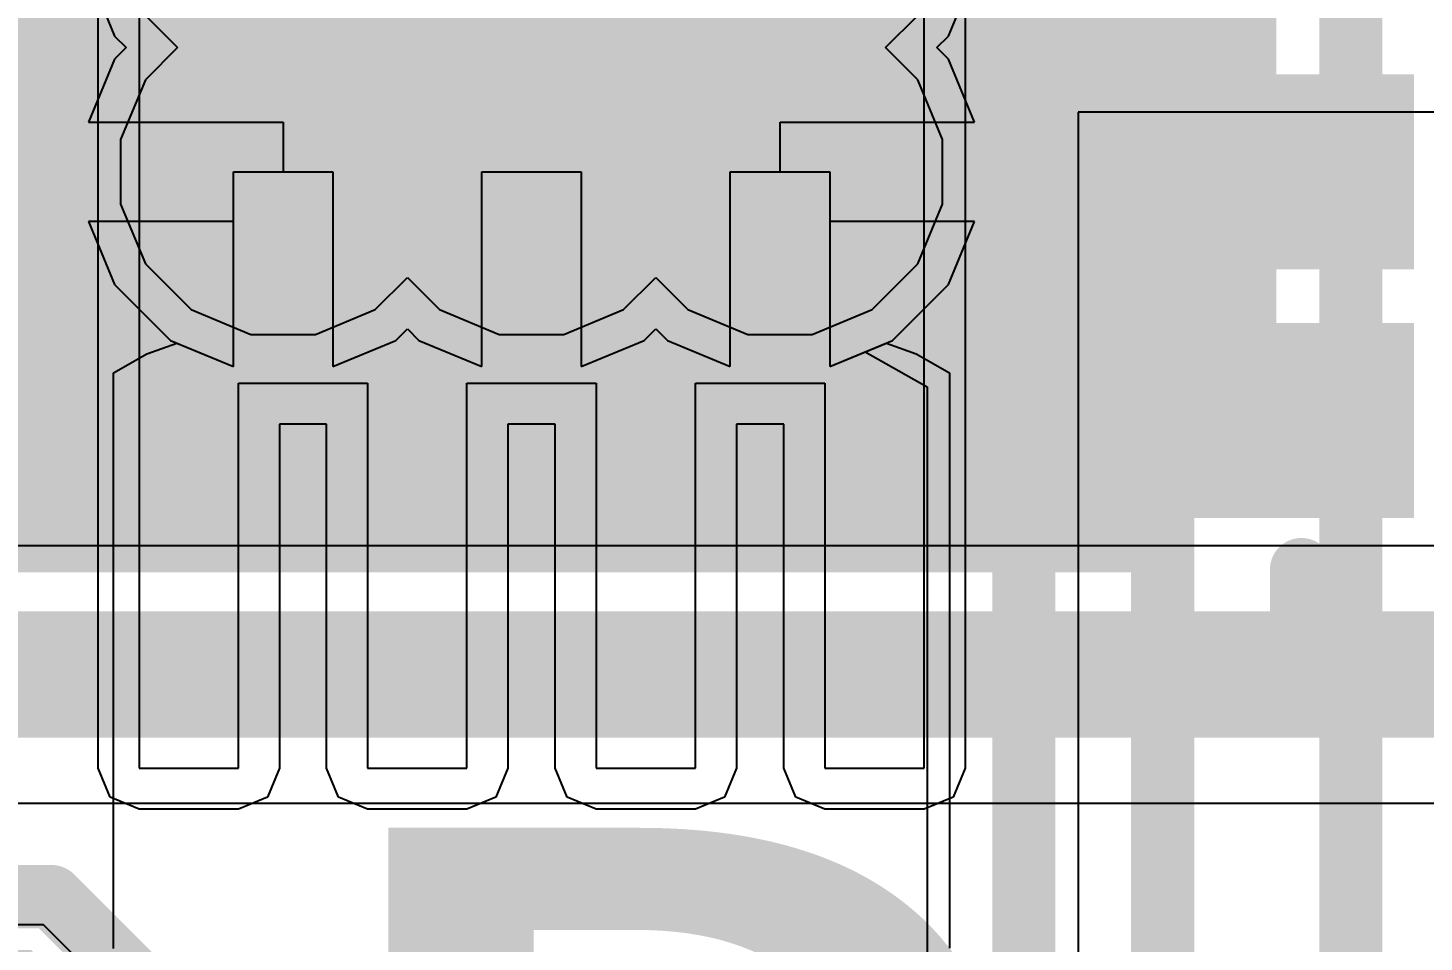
# Model space of a CAD drawing. Header units: inches. Extents: x -12 to 5355, y -7 to 5366.
# Drawn here: x 13.21 to 16.02, y 29.05 to 30.89 of the extents above; entities that cross this region are included whole.
import ezdxf

# ---------------------------------------------------------------- set-up
doc = ezdxf.new("R2010")
doc.units = ezdxf.units.IN
for name, color, linetype in [('BOTTOM LAYER', 5, 'Continuous'), ('Bottom Overlay', 54, 'Continuous'), ('Bottom Paste', 16, 'Continuous'), ('Bottom Solder', 6, 'Continuous'), ('Drill Drawing', 1, 'Continuous'), ('GROUND1', 16, 'Continuous'), ('GROUND2', 156, 'Continuous'), ('Multi-Layer', 9, 'Continuous'), ('Pad Holes', 156, 'Continuous'), ('POWER', 76, 'Continuous'), ('SIGNAL', 90, 'Continuous'), ('TOP LAYER', 1, 'Continuous'), ('Top Overlay', 2, 'Continuous'), ('Top Paste', 8, 'Continuous'), ('Top Solder', 216, 'Continuous')]:
    doc.layers.add(name, color=color, linetype=linetype)
doc.styles.add('Arial Black_Bold', font='', dxfattribs={"height": 0.2})
doc.styles.get('Arial Black_Bold').set_extended_font_data('Arial Black', bold=True)

# ---------------------------------------------------------------- blocks, each defined once
blk = doc.blocks.new('T____________0_5___6')
at = {"layer": 'TOP LAYER'}
blk.add_hatch(color=1, dxfattribs=at).paths.add_polyline_path([(0.25, 0.5), (-0.25, 0.5), (-0.5, 0.25), (-0.5, -0.25), (-0.25, -0.5), (0.25, -0.5), (0.5, -0.25), (0.5, 0.25)])
at = {"layer": 'Top Paste'}
blk.add_hatch(color=8, dxfattribs=at).paths.add_polyline_path([(0.25, 0.5), (-0.25, 0.5), (-0.5, 0.25), (-0.5, -0.25), (-0.25, -0.5), (0.25, -0.5), (0.5, -0.25), (0.5, 0.25)])
at = {"layer": 'Top Solder'}
blk.add_hatch(color=216, dxfattribs=at).paths.add_polyline_path([(0.2881, 0.5762), (-0.2881, 0.5762), (-0.5762, 0.2881), (-0.5762, -0.2881), (-0.2881, -0.5762), (0.2881, -0.5762), (0.5762, -0.2881), (0.5762, 0.2881)])
at = {"layer": 'Top Overlay'}
for points in [[(-0.3355, 0.6795, 0.127, 0.127, 0), (-0.6819, 0.3332, 0.127, 0.127, 0)], [(-0.3355, 0.6795, 0.127, 0.127, 0), (0.3365, 0.6795, 0.127, 0.127, 0)], [(0.3365, 0.6795, 0.127, 0.127, 0), (0.6836, 0.3324, 0.127, 0.127, 0)], [(-0.6819, 0.3332, 0.127, 0.127, 0), (-0.6819, -0.3341, 0.127, 0.127, 0)], [(0.6836, 0.3324, 0.127, 0.127, 0), (0.6836, -0.3298, 0.127, 0.127, 0)], [(-0.6819, -0.3341, 0.127, 0.127, 0), (-0.3374, -0.6786, 0.127, 0.127, 0)], [(0.6836, -0.3298, 0.127, 0.127, 0), (0.3349, -0.6786, 0.127, 0.127, 0)], [(-0.3374, -0.6786, 0.127, 0.127, 0), (0.3349, -0.6786, 0.127, 0.127, 0)]]:
    blk.add_lwpolyline(points, format="xyseb", dxfattribs=at)
for points in [[(-0.3673, 0.6795, 0.0635, 0.0635, 1), (-0.3038, 0.6795, 0.0635, 0.0635, 1)], [(-0.3673, 0.6795, 0.0635, 0.0635, 1), (-0.3038, 0.6795, 0.0635, 0.0635, 1)], [(0.3047, 0.6795, 0.0635, 0.0635, 1), (0.3682, 0.6795, 0.0635, 0.0635, 1)], [(0.3047, 0.6795, 0.0635, 0.0635, 1), (0.3682, 0.6795, 0.0635, 0.0635, 1)], [(-0.7136, 0.3332, 0.0635, 0.0635, 1), (-0.6501, 0.3332, 0.0635, 0.0635, 1)], [(-0.7136, 0.3332, 0.0635, 0.0635, 1), (-0.6501, 0.3332, 0.0635, 0.0635, 1)], [(0.6519, 0.3324, 0.0635, 0.0635, 1), (0.7154, 0.3324, 0.0635, 0.0635, 1)], [(0.6519, 0.3324, 0.0635, 0.0635, 1), (0.7154, 0.3324, 0.0635, 0.0635, 1)], [(-0.7136, -0.3341, 0.0635, 0.0635, 1), (-0.6501, -0.3341, 0.0635, 0.0635, 1)], [(-0.7136, -0.3341, 0.0635, 0.0635, 1), (-0.6501, -0.3341, 0.0635, 0.0635, 1)], [(0.6519, -0.3298, 0.0635, 0.0635, 1), (0.7154, -0.3298, 0.0635, 0.0635, 1)], [(0.6519, -0.3298, 0.0635, 0.0635, 1), (0.7154, -0.3298, 0.0635, 0.0635, 1)], [(-0.3691, -0.6786, 0.0635, 0.0635, 1), (-0.3056, -0.6786, 0.0635, 0.0635, 1)], [(-0.3691, -0.6786, 0.0635, 0.0635, 1), (-0.3056, -0.6786, 0.0635, 0.0635, 1)], [(0.3031, -0.6786, 0.0635, 0.0635, 1), (0.3666, -0.6786, 0.0635, 0.0635, 1)], [(0.3031, -0.6786, 0.0635, 0.0635, 1), (0.3666, -0.6786, 0.0635, 0.0635, 1)]]:
    blk.add_lwpolyline(points, format="xyseb", close=True, dxfattribs=at)
blk = doc.blocks.new('14_VSON__4_3__B_16')
at = {"layer": 'BOTTOM LAYER'}
for points in [[(-1.7, 1.62), (-1.1, 1.62), (-1.1, 1.38), (-1.7, 1.38)], [(-0.75, 1.4), (0.75, 1.4), (0.75, -1.4), (-0.75, -1.4)], [(-1.7, 1.12), (-1.1, 1.12), (-1.1, 0.88), (-1.7, 0.88)]]:
    blk.add_hatch(color=5, dxfattribs=at).paths.add_polyline_path(points)
h = blk.add_hatch(color=5, dxfattribs=at)
edge = h.paths.add_edge_path()
edge.add_arc((-0.5, 1), 0.2, 0, 360)
h = blk.add_hatch(color=5, dxfattribs=at)
edge = h.paths.add_edge_path()
edge.add_arc((0, 1), 0.2, 0, 360)
h = blk.add_hatch(color=5, dxfattribs=at)
edge = h.paths.add_edge_path()
edge.add_arc((0.5, 1), 0.2, 0, 360)
at = {"layer": 'Bottom Paste'}
for points in [[(-1.7, 1.62), (-1.1, 1.62), (-1.1, 1.38), (-1.7, 1.38)], [(-0.75, 1.4), (0.75, 1.4), (0.75, -1.4), (-0.75, -1.4)], [(-1.7, 1.12), (-1.1, 1.12), (-1.1, 0.88), (-1.7, 0.88)]]:
    blk.add_hatch(color=16, dxfattribs=at).paths.add_polyline_path(points)
at = {"layer": 'Bottom Solder'}
for points in [[(-1.7762, 1.6962), (-1.0238, 1.6962), (-1.0238, 1.3038), (-1.7762, 1.3038)], [(-0.8262, 1.4762), (0.8262, 1.4762), (0.8262, -1.4762), (-0.8262, -1.4762)], [(-1.7762, 1.1962), (-1.0238, 1.1962), (-1.0238, 0.8038), (-1.7762, 0.8038)]]:
    blk.add_hatch(color=6, dxfattribs=at).paths.add_polyline_path(points)
at = {"layer": 'GROUND1'}
h = blk.add_hatch(color=16, dxfattribs=at)
edge = h.paths.add_edge_path()
edge.add_arc((-0.5, 1), 0.2, 0, 360)
h = blk.add_hatch(color=16, dxfattribs=at)
edge = h.paths.add_edge_path()
edge.add_arc((0, 1), 0.2, 0, 360)
h = blk.add_hatch(color=16, dxfattribs=at)
edge = h.paths.add_edge_path()
edge.add_arc((0.5, 1), 0.2, 0, 360)
at = {"layer": 'GROUND2'}
h = blk.add_hatch(color=156, dxfattribs=at)
edge = h.paths.add_edge_path()
edge.add_arc((-0.5, 1), 0.2, 0, 360)
h = blk.add_hatch(color=156, dxfattribs=at)
edge = h.paths.add_edge_path()
edge.add_arc((0, 1), 0.2, 0, 360)
h = blk.add_hatch(color=156, dxfattribs=at)
edge = h.paths.add_edge_path()
edge.add_arc((0.5, 1), 0.2, 0, 360)
at = {"layer": 'Multi-Layer'}
h = blk.add_hatch(color=9, dxfattribs=at)
edge = h.paths.add_edge_path()
edge.add_arc((-0.5, 1), 0.2, 0, 360)
h = blk.add_hatch(color=9, dxfattribs=at)
edge = h.paths.add_edge_path()
edge.add_arc((0, 1), 0.2, 0, 360)
h = blk.add_hatch(color=9, dxfattribs=at)
edge = h.paths.add_edge_path()
edge.add_arc((0.5, 1), 0.2, 0, 360)
at = {"layer": 'Pad Holes'}
h = blk.add_hatch(color=7, dxfattribs=at)
edge = h.paths.add_edge_path()
edge.add_arc((-0.5, 1), 0.1, 0, 360)
h = blk.add_hatch(color=7, dxfattribs=at)
edge = h.paths.add_edge_path()
edge.add_arc((0, 1), 0.1, 0, 360)
h = blk.add_hatch(color=7, dxfattribs=at)
edge = h.paths.add_edge_path()
edge.add_arc((0.5, 1), 0.1, 0, 360)
at = {"layer": 'POWER'}
h = blk.add_hatch(color=76, dxfattribs=at)
edge = h.paths.add_edge_path()
edge.add_arc((-0.5, 1), 0.2, 0, 360)
h = blk.add_hatch(color=76, dxfattribs=at)
edge = h.paths.add_edge_path()
edge.add_arc((0, 1), 0.2, 0, 360)
h = blk.add_hatch(color=76, dxfattribs=at)
edge = h.paths.add_edge_path()
edge.add_arc((0.5, 1), 0.2, 0, 360)
at = {"layer": 'SIGNAL'}
h = blk.add_hatch(color=90, dxfattribs=at)
edge = h.paths.add_edge_path()
edge.add_arc((-0.5, 1), 0.2, 0, 360)
h = blk.add_hatch(color=90, dxfattribs=at)
edge = h.paths.add_edge_path()
edge.add_arc((0, 1), 0.2, 0, 360)
h = blk.add_hatch(color=90, dxfattribs=at)
edge = h.paths.add_edge_path()
edge.add_arc((0.5, 1), 0.2, 0, 360)
at = {"layer": 'TOP LAYER'}
h = blk.add_hatch(color=1, dxfattribs=at)
edge = h.paths.add_edge_path()
edge.add_arc((-0.5, 1), 0.2, 0, 360)
h = blk.add_hatch(color=1, dxfattribs=at)
edge = h.paths.add_edge_path()
edge.add_arc((0, 1), 0.2, 0, 360)
h = blk.add_hatch(color=1, dxfattribs=at)
edge = h.paths.add_edge_path()
edge.add_arc((0.5, 1), 0.2, 0, 360)
at = {"layer": 'BOTTOM LAYER'}
for p, q in [((-0.59, 2.2), (-0.79, 2.2)), ((-0.79, 2.2), (-0.79, -2.2)), ((-0.59, 1.425), (-0.59, 2.2)), ((-0.13, 2.2), (-0.33, 2.2)), ((-0.33, 2.2), (-0.33, 1.425)), ((-0.13, 1.425), (-0.13, 2.2)), ((0.33, 2.2), (0.13, 2.2)), ((0.13, 2.2), (0.13, 1.425)), ((0.33, 1.425), (0.33, 2.2)), ((0.79, 2.2), (0.59, 2.2)), ((0.59, 2.2), (0.59, 1.425)), ((0.79, -2.2), (0.79, 2.2)), ((-0.33, 1.425), (-0.59, 1.425)), ((0.13, 1.425), (-0.13, 1.425)), ((0.59, 1.425), (0.33, 1.425))]:
    blk.add_line(p, q, dxfattribs=at)
at = {"layer": 'Bottom Overlay'}
for points in [[(-0.9398, 2.0574, 0.127, 0.127, 0), (-1.5494, 2.0574, 0.127, 0.127, 0)], [(-1.5494, 2.0501, 0.127, 0.127, 0), (-1.5494, 1.8001, 0.127, 0.127, 0)], [(1.5494, 2.0574, 0.127, 0.127, 0), (0.9398, 2.0574, 0.127, 0.127, 0)]]:
    blk.add_lwpolyline(points, format="xyseb", dxfattribs=at)
for points in [[(-1.5812, 2.0574, 0.0635, 0.0635, 1), (-1.5177, 2.0574, 0.0635, 0.0635, 1)], [(-1.5812, 2.0501, 0.0635, 0.0635, 1), (-1.5177, 2.0501, 0.0635, 0.0635, 1)], [(-0.9715, 2.0574, 0.0635, 0.0635, 1), (-0.908, 2.0574, 0.0635, 0.0635, 1)], [(0.908, 2.0574, 0.0635, 0.0635, 1), (0.9715, 2.0574, 0.0635, 0.0635, 1)], [(-1.5812, 1.8001, 0.0635, 0.0635, 1), (-1.5177, 1.8001, 0.0635, 0.0635, 1)]]:
    blk.add_lwpolyline(points, format="xyseb", close=True, dxfattribs=at)
at = {"layer": 'Bottom Solder'}
for p, q in [((-0.8483, 2.2583), (-0.79, 2.2825)), ((-0.79, 2.2825), (-0.59, 2.2825)), ((-0.59, 2.2825), (-0.5317, 2.2583)), ((-0.3883, 2.2583), (-0.33, 2.2825)), ((-0.33, 2.2825), (-0.13, 2.2825)), ((-0.13, 2.2825), (-0.0717, 2.2583)), ((0.0717, 2.2583), (0.13, 2.2825)), ((0.13, 2.2825), (0.33, 2.2825)), ((0.33, 2.2825), (0.3883, 2.2583)), ((0.5317, 2.2583), (0.59, 2.2825)), ((0.59, 2.2825), (0.79, 2.2825)), ((0.79, 2.2825), (0.8483, 2.2583)), ((-0.8725, 2.2), (-0.8483, 2.2583)), ((-0.5317, 2.2583), (-0.5075, 2.2)), ((-0.4125, 2.2), (-0.3883, 2.2583)), ((-0.0717, 2.2583), (-0.0475, 2.2)), ((0.0475, 2.2), (0.0717, 2.2583)), ((0.3883, 2.2583), (0.4125, 2.2)), ((0.5075, 2.2), (0.5317, 2.2583)), ((0.8483, 2.2583), (0.8725, 2.2)), ((-0.8725, -2.2), (-0.8725, 2.2)), ((-0.5075, 2.2), (-0.5075, 1.5075)), ((-0.4125, 1.5075), (-0.4125, 2.2)), ((-0.0475, 2.2), (-0.0475, 1.5075)), ((0.0475, 1.5075), (0.0475, 2.2)), ((0.4125, 2.2), (0.4125, 1.5075)), ((0.5075, 1.5075), (0.5075, 2.2)), ((0.8725, 2.2), (0.8725, -2.2)), ((-0.5075, 1.5075), (-0.4125, 1.5075)), ((-0.0475, 1.5075), (0.0475, 1.5075)), ((0.4125, 1.5075), (0.5075, 1.5075))]:
    blk.add_line(p, q, dxfattribs=at)

msp = doc.modelspace()

# ---------------------------------------------------------------- hatches: boundary and pattern name
at = {"layer": 'GROUND1'}
msp.add_hatch(color=16, dxfattribs=at).paths.add_polyline_path([(13.1318, 29.7942), (15.5448, 29.7942), (15.5448, 33.2486), (13.1318, 33.2486)])
at = {"layer": 'GROUND2'}
msp.add_hatch(color=156, dxfattribs=at).paths.add_polyline_path([(13.0095, 30.0736), (15.7226, 30.0736), (15.7226, 33.22), (13.0095, 33.22)])
at = {"layer": 'SIGNAL'}
msp.add_hatch(color=90, dxfattribs=at).paths.add_polyline_path([(13.2842, 30.0166), (15.0208, 30.0166), (15.0208, 33.1978), (13.2842, 33.1978)])
at = {"layer": 'TOP LAYER'}
msp.add_hatch(color=1, dxfattribs=at).paths.add_polyline_path([(13.2842, 30.0736), (15.2146, 30.0736), (15.2146, 32.893), (13.2842, 32.893)])

# ---------------------------------------------------------------- linework, layer by layer
at = {"layer": 'BOTTOM LAYER'}
for p, q in [((15.324, 30.72), (15.324, 29.0226)), ((16.2814, 30.72), (15.324, 30.72)), ((13.624, 30.2085), (13.624, 30.6)), ((13.624, 30.6), (13.824, 30.6)), ((13.824, 30.6), (13.824, 30.2085)), ((14.124, 30.2085), (14.124, 30.6)), ((14.124, 30.6), (14.324, 30.6)), ((14.324, 30.6), (14.324, 30.2085)), ((14.624, 30.2085), (14.624, 30.6)), ((14.624, 30.6), (14.824, 30.6)), ((14.824, 30.6), (14.824, 30.2085)), ((13.824, 30.2085), (13.9506, 30.2609)), ((13.9506, 30.2609), (13.974, 30.2843)), ((13.974, 30.2843), (13.9974, 30.2609)), ((13.9974, 30.2609), (14.124, 30.2085)), ((14.324, 30.2085), (14.4506, 30.2609)), ((14.4506, 30.2609), (14.474, 30.2843)), ((14.474, 30.2843), (14.4974, 30.2609)), ((14.4974, 30.2609), (14.624, 30.2085)), ((13.383, 30.1957), (13.4497, 30.2337)), ((13.4497, 30.2337), (13.51, 30.2557)), ((13.51, 30.2557), (13.624, 30.2085)), ((14.824, 30.2085), (14.938, 30.2557)), ((14.938, 30.2557), (14.9983, 30.2337)), ((14.9983, 30.2337), (15.065, 30.1957)), ((13.383, 29.0372), (13.383, 30.1957)), ((15.065, 30.1957), (15.065, 29.0378))]:
    msp.add_line(p, q, dxfattribs=at)
at = {"layer": 'Drill Drawing'}
for points in [[(13.47, 30.846, 0.0508, 0.0508, 0), (13.47, 31.354, 0.0508, 0.0508, 0)], [(13.97, 30.846, 0.0508, 0.0508, 0), (13.97, 31.354, 0.0508, 0.0508, 0)], [(13.978, 30.846, 0.0508, 0.0508, 0), (13.978, 31.354, 0.0508, 0.0508, 0)], [(14.47, 30.846, 0.0508, 0.0508, 0), (14.47, 31.354, 0.0508, 0.0508, 0)], [(14.478, 30.846, 0.0508, 0.0508, 0), (14.478, 31.354, 0.0508, 0.0508, 0)], [(14.978, 30.846, 0.0508, 0.0508, 0), (14.978, 31.354, 0.0508, 0.0508, 0)], [(13.47, 30.854, 0.0508, 0.0508, 0), (13.978, 30.854, 0.0508, 0.0508, 0)], [(13.47, 30.346, 0.0508, 0.0508, 0), (13.47, 30.854, 0.0508, 0.0508, 0)], [(13.97, 30.854, 0.0508, 0.0508, 0), (14.478, 30.854, 0.0508, 0.0508, 0)], [(13.97, 30.346, 0.0508, 0.0508, 0), (13.97, 30.854, 0.0508, 0.0508, 0)], [(13.978, 30.346, 0.0508, 0.0508, 0), (13.978, 30.854, 0.0508, 0.0508, 0)], [(14.47, 30.854, 0.0508, 0.0508, 0), (14.978, 30.854, 0.0508, 0.0508, 0)], [(14.47, 30.346, 0.0508, 0.0508, 0), (14.47, 30.854, 0.0508, 0.0508, 0)], [(14.478, 30.346, 0.0508, 0.0508, 0), (14.478, 30.854, 0.0508, 0.0508, 0)], [(14.978, 30.346, 0.0508, 0.0508, 0), (14.978, 30.854, 0.0508, 0.0508, 0)], [(13.47, 30.846, 0.0508, 0.0508, 0), (13.978, 30.846, 0.0508, 0.0508, 0)], [(13.97, 30.846, 0.0508, 0.0508, 0), (14.478, 30.846, 0.0508, 0.0508, 0)], [(14.47, 30.846, 0.0508, 0.0508, 0), (14.978, 30.846, 0.0508, 0.0508, 0)], [(13.47, 30.346, 0.0508, 0.0508, 0), (13.978, 30.346, 0.0508, 0.0508, 0)], [(13.97, 30.346, 0.0508, 0.0508, 0), (14.478, 30.346, 0.0508, 0.0508, 0)], [(14.47, 30.346, 0.0508, 0.0508, 0), (14.978, 30.346, 0.0508, 0.0508, 0)]]:
    msp.add_lwpolyline(points, format="xyseb", dxfattribs=at)
for points in [[(13.4573, 30.854, 0.0254, 0.0254, 1), (13.4827, 30.854, 0.0254, 0.0254, 1)], [(13.4573, 30.854, 0.0254, 0.0254, 1), (13.4827, 30.854, 0.0254, 0.0254, 1)], [(13.9573, 30.854, 0.0254, 0.0254, 1), (13.9827, 30.854, 0.0254, 0.0254, 1)], [(13.9573, 30.854, 0.0254, 0.0254, 1), (13.9827, 30.854, 0.0254, 0.0254, 1)], [(13.9653, 30.854, 0.0254, 0.0254, 1), (13.9907, 30.854, 0.0254, 0.0254, 1)], [(13.9653, 30.854, 0.0254, 0.0254, 1), (13.9907, 30.854, 0.0254, 0.0254, 1)], [(14.4573, 30.854, 0.0254, 0.0254, 1), (14.4827, 30.854, 0.0254, 0.0254, 1)], [(14.4573, 30.854, 0.0254, 0.0254, 1), (14.4827, 30.854, 0.0254, 0.0254, 1)], [(14.4653, 30.854, 0.0254, 0.0254, 1), (14.4907, 30.854, 0.0254, 0.0254, 1)], [(14.4653, 30.854, 0.0254, 0.0254, 1), (14.4907, 30.854, 0.0254, 0.0254, 1)], [(14.9653, 30.854, 0.0254, 0.0254, 1), (14.9907, 30.854, 0.0254, 0.0254, 1)], [(14.9653, 30.854, 0.0254, 0.0254, 1), (14.9907, 30.854, 0.0254, 0.0254, 1)], [(13.4573, 30.846, 0.0254, 0.0254, 1), (13.4827, 30.846, 0.0254, 0.0254, 1)], [(13.4573, 30.846, 0.0254, 0.0254, 1), (13.4827, 30.846, 0.0254, 0.0254, 1)], [(13.9573, 30.846, 0.0254, 0.0254, 1), (13.9827, 30.846, 0.0254, 0.0254, 1)], [(13.9573, 30.846, 0.0254, 0.0254, 1), (13.9827, 30.846, 0.0254, 0.0254, 1)], [(13.9653, 30.846, 0.0254, 0.0254, 1), (13.9907, 30.846, 0.0254, 0.0254, 1)], [(13.9653, 30.846, 0.0254, 0.0254, 1), (13.9907, 30.846, 0.0254, 0.0254, 1)], [(14.4573, 30.846, 0.0254, 0.0254, 1), (14.4827, 30.846, 0.0254, 0.0254, 1)], [(14.4573, 30.846, 0.0254, 0.0254, 1), (14.4827, 30.846, 0.0254, 0.0254, 1)], [(14.4653, 30.846, 0.0254, 0.0254, 1), (14.4907, 30.846, 0.0254, 0.0254, 1)], [(14.4653, 30.846, 0.0254, 0.0254, 1), (14.4907, 30.846, 0.0254, 0.0254, 1)], [(14.9653, 30.846, 0.0254, 0.0254, 1), (14.9907, 30.846, 0.0254, 0.0254, 1)], [(14.9653, 30.846, 0.0254, 0.0254, 1), (14.9907, 30.846, 0.0254, 0.0254, 1)], [(13.4573, 30.346, 0.0254, 0.0254, 1), (13.4827, 30.346, 0.0254, 0.0254, 1)], [(13.4573, 30.346, 0.0254, 0.0254, 1), (13.4827, 30.346, 0.0254, 0.0254, 1)], [(13.9573, 30.346, 0.0254, 0.0254, 1), (13.9827, 30.346, 0.0254, 0.0254, 1)], [(13.9573, 30.346, 0.0254, 0.0254, 1), (13.9827, 30.346, 0.0254, 0.0254, 1)], [(13.9653, 30.346, 0.0254, 0.0254, 1), (13.9907, 30.346, 0.0254, 0.0254, 1)], [(13.9653, 30.346, 0.0254, 0.0254, 1), (13.9907, 30.346, 0.0254, 0.0254, 1)], [(14.4573, 30.346, 0.0254, 0.0254, 1), (14.4827, 30.346, 0.0254, 0.0254, 1)], [(14.4573, 30.346, 0.0254, 0.0254, 1), (14.4827, 30.346, 0.0254, 0.0254, 1)], [(14.4653, 30.346, 0.0254, 0.0254, 1), (14.4907, 30.346, 0.0254, 0.0254, 1)], [(14.4653, 30.346, 0.0254, 0.0254, 1), (14.4907, 30.346, 0.0254, 0.0254, 1)], [(14.9653, 30.346, 0.0254, 0.0254, 1), (14.9907, 30.346, 0.0254, 0.0254, 1)], [(14.9653, 30.346, 0.0254, 0.0254, 1), (14.9907, 30.346, 0.0254, 0.0254, 1)]]:
    msp.add_lwpolyline(points, format="xyseb", close=True, dxfattribs=at)
at = {"layer": 'GROUND1'}
for p, q in [((13.3325, 31), (13.3849, 30.8734)), ((15.0631, 30.8734), (15.1155, 31)), ((13.3849, 30.8734), (13.4083, 30.85)), ((15.0397, 30.85), (15.0631, 30.8734)), ((13.3849, 30.8266), (13.3325, 30.7)), ((13.4083, 30.85), (13.3849, 30.8266)), ((15.0631, 30.8266), (15.0397, 30.85)), ((15.1155, 30.7), (15.0631, 30.8266)), ((13.3325, 30.7), (13.724, 30.7)), ((13.724, 30.7), (13.724, 30.6)), ((14.724, 30.6), (14.724, 30.7)), ((14.724, 30.7), (15.1155, 30.7)), ((13.724, 30.6), (13.824, 30.6)), ((13.824, 30.6), (13.824, 30.2085)), ((14.124, 30.2085), (14.124, 30.6)), ((14.124, 30.6), (14.324, 30.6)), ((14.324, 30.6), (14.324, 30.2085)), ((14.624, 30.2085), (14.624, 30.6)), ((14.624, 30.6), (14.724, 30.6)), ((13.624, 30.5), (13.3325, 30.5)), ((13.3325, 30.5), (13.3849, 30.3734)), ((13.624, 30.2085), (13.624, 30.5)), ((15.1155, 30.5), (14.824, 30.5)), ((14.824, 30.5), (14.824, 30.2085)), ((15.0631, 30.3734), (15.1155, 30.5)), ((13.3849, 30.3734), (13.4974, 30.2609)), ((14.9506, 30.2609), (15.0631, 30.3734)), ((13.4974, 30.2609), (13.624, 30.2085)), ((13.824, 30.2085), (13.9506, 30.2609)), ((13.9506, 30.2609), (13.974, 30.2843)), ((13.974, 30.2843), (13.9974, 30.2609)), ((13.9974, 30.2609), (14.124, 30.2085)), ((14.324, 30.2085), (14.4506, 30.2609)), ((14.4506, 30.2609), (14.474, 30.2843)), ((14.474, 30.2843), (14.4974, 30.2609)), ((14.4974, 30.2609), (14.624, 30.2085)), ((14.824, 30.2085), (14.9506, 30.2609))]:
    msp.add_line(p, q, dxfattribs=at)
at = {"layer": 'GROUND2'}
for p, q in [((13.3325, 31), (13.3849, 30.8734)), ((15.0631, 30.8734), (15.1155, 31)), ((13.3849, 30.8734), (13.4083, 30.85)), ((15.0397, 30.85), (15.0631, 30.8734)), ((13.3849, 30.8266), (13.3325, 30.7)), ((13.4083, 30.85), (13.3849, 30.8266)), ((15.0631, 30.8266), (15.0397, 30.85)), ((15.1155, 30.7), (15.0631, 30.8266)), ((13.3325, 30.7), (13.724, 30.7)), ((13.724, 30.7), (13.724, 30.6)), ((14.724, 30.6), (14.724, 30.7)), ((14.724, 30.7), (15.1155, 30.7)), ((13.724, 30.6), (13.824, 30.6)), ((13.824, 30.6), (13.824, 30.2085)), ((14.124, 30.2085), (14.124, 30.6)), ((14.124, 30.6), (14.324, 30.6)), ((14.324, 30.6), (14.324, 30.2085)), ((14.624, 30.2085), (14.624, 30.6)), ((14.624, 30.6), (14.724, 30.6)), ((13.624, 30.5), (13.3325, 30.5)), ((13.3325, 30.5), (13.3849, 30.3734)), ((13.624, 30.2085), (13.624, 30.5)), ((15.1155, 30.5), (14.824, 30.5)), ((14.824, 30.5), (14.824, 30.2085)), ((15.0631, 30.3734), (15.1155, 30.5)), ((13.3849, 30.3734), (13.4974, 30.2609)), ((14.9506, 30.2609), (15.0631, 30.3734)), ((13.4974, 30.2609), (13.624, 30.2085)), ((13.824, 30.2085), (13.9506, 30.2609)), ((13.9506, 30.2609), (13.974, 30.2843)), ((13.974, 30.2843), (13.9974, 30.2609)), ((13.9974, 30.2609), (14.124, 30.2085)), ((14.324, 30.2085), (14.4506, 30.2609)), ((14.4506, 30.2609), (14.474, 30.2843)), ((14.474, 30.2843), (14.4974, 30.2609)), ((14.4974, 30.2609), (14.624, 30.2085)), ((14.824, 30.2085), (14.9506, 30.2609))]:
    msp.add_line(p, q, dxfattribs=at)
at = {"layer": 'POWER'}
for p, q in [((13.4468, 30.9148), (13.5116, 30.85)), ((14.9364, 30.85), (15.0012, 30.9148)), ((13.5116, 30.85), (13.4468, 30.7852)), ((15.0012, 30.7852), (14.9364, 30.85)), ((13.4468, 30.7852), (13.397, 30.665)), ((15.051, 30.665), (15.0012, 30.7852)), ((13.397, 30.665), (13.397, 30.535)), ((15.051, 30.535), (15.051, 30.665)), ((13.397, 30.535), (13.4468, 30.4148)), ((15.0012, 30.4148), (15.051, 30.535)), ((13.4468, 30.4148), (13.5388, 30.3228)), ((14.9092, 30.3228), (15.0012, 30.4148)), ((13.9092, 30.3228), (13.974, 30.3875)), ((13.974, 30.3875), (14.0388, 30.3228)), ((14.4092, 30.3228), (14.474, 30.3875)), ((14.474, 30.3875), (14.5388, 30.3228)), ((13.5388, 30.3228), (13.659, 30.273)), ((13.789, 30.273), (13.9092, 30.3228)), ((14.0388, 30.3228), (14.159, 30.273)), ((14.289, 30.273), (14.4092, 30.3228)), ((14.5388, 30.3228), (14.659, 30.273)), ((14.789, 30.273), (14.9092, 30.3228)), ((13.659, 30.273), (13.789, 30.273)), ((14.159, 30.273), (14.289, 30.273)), ((14.659, 30.273), (14.789, 30.273))]:
    msp.add_line(p, q, dxfattribs=at)
at = {"layer": 'SIGNAL'}
for p, q in [((13.3325, 31), (13.3849, 30.8734)), ((13.3849, 30.8734), (13.4083, 30.85)), ((13.3849, 30.8266), (13.3325, 30.7)), ((13.4083, 30.85), (13.3849, 30.8266)), ((13.3325, 30.7), (13.724, 30.7)), ((13.724, 30.7), (13.724, 30.6)), ((13.724, 30.6), (13.824, 30.6)), ((13.824, 30.6), (13.824, 30.2085)), ((14.124, 30.2085), (14.124, 30.6)), ((14.124, 30.6), (14.324, 30.6)), ((14.324, 30.6), (14.324, 30.2085)), ((14.624, 30.2085), (14.624, 30.6)), ((14.624, 30.6), (14.824, 30.6)), ((14.824, 30.6), (14.824, 30.2085)), ((13.624, 30.5), (13.3325, 30.5)), ((13.3325, 30.5), (13.3849, 30.3734)), ((13.624, 30.2085), (13.624, 30.5)), ((13.3849, 30.3734), (13.4974, 30.2609)), ((13.4974, 30.2609), (13.624, 30.2085)), ((13.824, 30.2085), (13.9506, 30.2609)), ((13.9506, 30.2609), (13.974, 30.2843)), ((13.974, 30.2843), (13.9974, 30.2609)), ((13.9974, 30.2609), (14.124, 30.2085)), ((14.324, 30.2085), (14.4506, 30.2609)), ((14.4506, 30.2609), (14.474, 30.2843)), ((14.474, 30.2843), (14.4974, 30.2609)), ((14.4974, 30.2609), (14.624, 30.2085)), ((14.824, 30.2085), (14.8954, 30.238)), ((14.8954, 30.238), (15.0204, 30.1674)), ((15.0204, 30.1674), (15.0204, 24.9725))]:
    msp.add_line(p, q, dxfattribs=at)
for points in [[(15.2146, 24.892, 0.127, 0.127, 0), (15.2146, 39.3343, 0.127, 0.127, 0)], [(15.494, 24.765, 0.127, 0.127, 0), (15.494, 38.8366, 0.127, 0.127, 0)], [(15.8729, 24.7284, 0.127, 0.127, 0), (15.8729, 38.1233, 0.127, 0.127, 0)]]:
    msp.add_lwpolyline(points, format="xyseb", dxfattribs=at)
at = {"layer": 'TOP LAYER'}
for p, q in [((13.3325, 31), (13.3849, 30.8734)), ((15.0631, 30.8734), (15.1155, 31)), ((13.3849, 30.8734), (13.4083, 30.85)), ((15.0397, 30.85), (15.0631, 30.8734)), ((13.3849, 30.8266), (13.3325, 30.7)), ((13.4083, 30.85), (13.3849, 30.8266)), ((15.0631, 30.8266), (15.0397, 30.85)), ((15.1155, 30.7), (15.0631, 30.8266)), ((13.3325, 30.7), (13.724, 30.7)), ((13.724, 30.7), (13.724, 30.6)), ((14.724, 30.6), (14.724, 30.7)), ((14.724, 30.7), (15.1155, 30.7)), ((13.724, 30.6), (13.824, 30.6)), ((13.824, 30.6), (13.824, 30.2085)), ((14.124, 30.2085), (14.124, 30.6)), ((14.124, 30.6), (14.324, 30.6)), ((14.324, 30.6), (14.324, 30.2085)), ((14.624, 30.2085), (14.624, 30.6)), ((14.624, 30.6), (14.724, 30.6)), ((13.624, 30.5), (13.3325, 30.5)), ((13.3325, 30.5), (13.3849, 30.3734)), ((13.624, 30.2085), (13.624, 30.5)), ((15.1155, 30.5), (14.824, 30.5)), ((14.824, 30.5), (14.824, 30.2085)), ((15.0631, 30.3734), (15.1155, 30.5)), ((13.3849, 30.3734), (13.4974, 30.2609)), ((14.9506, 30.2609), (15.0631, 30.3734)), ((13.4974, 30.2609), (13.624, 30.2085)), ((13.824, 30.2085), (13.9506, 30.2609)), ((13.9506, 30.2609), (13.974, 30.2843)), ((13.974, 30.2843), (13.9974, 30.2609)), ((13.9974, 30.2609), (14.124, 30.2085)), ((14.324, 30.2085), (14.4506, 30.2609)), ((14.4506, 30.2609), (14.474, 30.2843)), ((14.474, 30.2843), (14.4974, 30.2609)), ((14.4974, 30.2609), (14.624, 30.2085)), ((14.824, 30.2085), (14.9506, 30.2609)), ((18.4188, 29.8478), (12.4241, 29.8478)), ((12.4241, 29.3299), (32.7173, 29.3299)), ((13.2421, 29.0852), (12.6151, 29.0852)), ((13.5556, 28.7717), (13.2421, 29.0852))]:
    msp.add_line(p, q, dxfattribs=at)
msp.add_lwpolyline([(12.4241, 29.5889, 0.254, 0.254, 0), (32.7173, 29.5889, 0.254, 0.254, 0)], format="xyseb", dxfattribs=at)

# ---------------------------------------------------------------- block references
for name, p, rotation in [('14_VSON__4_3__B_16', (14.224, 31.6), 180), ('T____________0_5___6', (12.9286, 28.4582), 90)]:
    msp.add_blockref(name, p, dxfattribs=dict(rotation=rotation))

# ---------------------------------------------------------------- texts
at = {"layer": 'Top Overlay', "style": 'Arial Black_Bold'}
msp.add_text('D-', height=1.27, dxfattribs=at).set_placement((13.7997, 28.0102))

doc.saveas('drawing.dxf')
